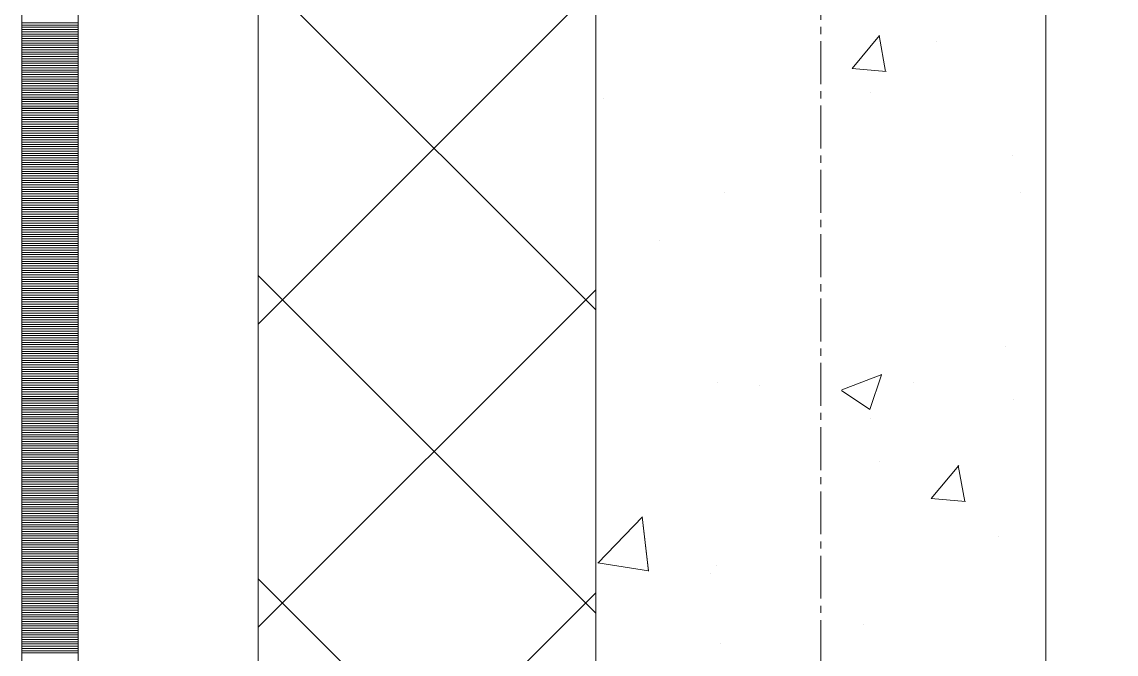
# Model space of a CAD drawing. Header units: millimetres. Extents: x 470010 to 1231400, y -134005 to 421770.
# Drawn here: x 806167.7 to 806654, y 142022.5 to 142303.4 of the extents above; entities that cross this region are included whole.
import ezdxf
from ezdxf.enums import TextEntityAlignment as Align

# ---------------------------------------------------------------- set-up
doc = ezdxf.new("R2010")
doc.units = ezdxf.units.MM
doc.linetypes.add('CENTER2', pattern=[28.575, 19.05, -3.175, 3.175, -3.175])
doc.linetypes.add('DASHED', pattern=[19.05, 12.7, -6.35])
doc.layers.get('Defpoints').update_dxf_attribs({"color": 140})
doc.layers.add('АР_Делит', color=120, linetype='Continuous', lineweight=0, plot=False)
for name, color, linetype, lineweight in [('АР_Стены ПЕНОблок', 52, 'Continuous', 20), ('АР_Тонкая', 254, 'Continuous', 5), ('АР_Утеплитель', 31, 'Continuous', 0), ('АР_Штриховка', 8, 'Continuous', 0)]:
    doc.layers.add(name, color=color, linetype=linetype, lineweight=lineweight)
doc.layers.add('РД_Оси_100', color=7, linetype='Continuous', lineweight=0, true_color=0x525252)
doc.styles.add('style1', font='ARIALN.TTF')

# ---------------------------------------------------------------- blocks, each defined once
blk = doc.blocks.new('СОШ_2200_АР_ОСИ_М100_28.05.24')
at = {"layer": 'АР_Делит', "color": 251, "linetype": 'DASHED', "true_color": 0x636466}
blk.add_lwpolyline([(114955, 135155), (114955, -355), (93595.036, -355), (93595.036, 13855), (94145, 13855), (94145, 68320), (66055, 68320), (66055, 13857.73), (83455, 13857.73), (83455, -355), (45245, -355), (45245, 13145), (44695, 13145), (44695, 26755), (45245, 26755), (45245, 68320), (20455, 68320), (20455, 26755), (27955, 26755), (27955, 13145), (-355, 13145), (-355, 100855)], dxfattribs=at)
at = {"layer": 'РД_Оси_100', "color": 251, "linetype": 'CENTER2', "true_color": 0x636466}
blk.add_line((0, -6155), (0, 139938.679), dxfattribs=at)
blk = doc.blocks.new('A$C9108343f')
at = {"layer": 'АР_Стены ПЕНОблок', "color": 18, "linetype": 'Continuous', "lineweight": 20, "true_color": 0x000000}
for p, q in [((140704.09, 313879.49), (140704.09, 237679.49)), ((140904.09, 237679.49), (140904.09, 313879.49))]:
    blk.add_line(p, q, dxfattribs=at)
at = {"layer": 'АР_Тонкая', "color": 18, "linetype": 'Continuous', "lineweight": 5, "true_color": 0x000000}
for p, q in [((140449.09, 313879.49), (140449.09, 237679.49)), ((140474.09, 313879.49), (140474.09, 237679.49)), ((140474.09, 237679.49), (140474.09, 313879.49)), ((140554.09, 237679.49), (140554.09, 313879.49))]:
    blk.add_line(p, q, dxfattribs=at)
at = {"layer": 'АР_Утеплитель', "color": 18, "linetype": 'Continuous', "lineweight": 0, "true_color": 0x000000}
for p, q in [((140554.09, 313879.49), (140554.09, 237679.49)), ((140704.09, 237679.49), (140704.09, 313879.49))]:
    blk.add_line(p, q, dxfattribs=at)
at = {"layer": 'АР_Штриховка', "color": 18, "linetype": 'Continuous', "lineweight": 0, "true_color": 0x000000}
for p, q in [((140704.09, 242541.64), (140554.09, 242691.64)), ((140554.09, 242535.36), (140704.09, 242685.36)), ((140449.09, 242669.24), (140474.09, 242669.24)), ((140449.09, 242668.24), (140474.09, 242668.24)), ((140449.09, 242667.24), (140474.09, 242667.24)), ((140449.09, 242666.24), (140474.09, 242666.24)), ((140449.09, 242665.24), (140474.09, 242665.24)), ((140449.09, 242664.24), (140474.09, 242664.24)), ((140449.09, 242663.24), (140474.09, 242663.24)), ((140449.09, 242662.24), (140474.09, 242662.24)), ((140449.09, 242661.24), (140474.09, 242661.24)), ((140449.09, 242660.24), (140474.09, 242660.24)), ((140818.01, 242649.01), (140830.25, 242663.6)), ((140832.95, 242647.63), (140830.01, 242663.55)), ((140855.71, 242660.83), (140855.71, 242660.83)), ((140449.09, 242659.24), (140474.09, 242659.24)), ((140449.09, 242658.24), (140474.09, 242658.24)), ((140449.09, 242657.24), (140474.09, 242657.24)), ((140449.09, 242656.24), (140474.09, 242656.24)), ((140449.09, 242655.24), (140474.09, 242655.24)), ((140449.09, 242654.24), (140474.09, 242654.24)), ((140449.09, 242653.24), (140474.09, 242653.24)), ((140449.09, 242652.24), (140474.09, 242652.24)), ((140449.09, 242651.24), (140474.09, 242651.24)), ((140449.09, 242650.24), (140474.09, 242650.24)), ((140449.09, 242649.24), (140474.09, 242649.24)), ((140449.09, 242648.24), (140474.09, 242648.24)), ((140449.09, 242647.24), (140474.09, 242647.24)), ((140449.09, 242646.24), (140474.09, 242646.24)), ((140449.09, 242645.24), (140474.09, 242645.24)), ((140818.01, 242649), (140833.19, 242647.67)), ((140449.09, 242644.24), (140474.09, 242644.24)), ((140449.09, 242643.24), (140474.09, 242643.24)), ((140449.09, 242642.24), (140474.09, 242642.24)), ((140449.09, 242641.24), (140474.09, 242641.24)), ((140449.09, 242640.24), (140474.09, 242640.24)), ((140449.09, 242639.24), (140474.09, 242639.24)), ((140449.09, 242638.24), (140474.09, 242638.24)), ((140449.09, 242637.24), (140474.09, 242637.24)), ((140449.09, 242636.24), (140474.09, 242636.24)), ((140826.15, 242638.09), (140826.15, 242638.09)), ((140449.09, 242635.24), (140474.09, 242635.24)), ((140449.09, 242634.24), (140474.09, 242634.24)), ((140449.09, 242633.24), (140474.09, 242633.24)), ((140449.09, 242632.24), (140474.09, 242632.24)), ((140449.09, 242631.24), (140474.09, 242631.24)), ((140707.58, 242635.41), (140707.58, 242635.41)), ((140449.09, 242630.24), (140474.09, 242630.24)), ((140449.09, 242629.24), (140474.09, 242629.24)), ((140449.09, 242628.24), (140474.09, 242628.24)), ((140449.09, 242627.24), (140474.09, 242627.24)), ((140449.09, 242626.24), (140474.09, 242626.24)), ((140449.09, 242625.24), (140474.09, 242625.24)), ((140449.09, 242624.24), (140474.09, 242624.24)), ((140449.09, 242623.24), (140474.09, 242623.24)), ((140449.09, 242622.24), (140474.09, 242622.24)), ((140449.09, 242621.24), (140474.09, 242621.24)), ((140449.09, 242620.24), (140474.09, 242620.24)), ((140449.09, 242619.24), (140474.09, 242619.24)), ((140449.09, 242618.24), (140474.09, 242618.24)), ((140449.09, 242617.24), (140474.09, 242617.24)), ((140449.09, 242616.24), (140474.09, 242616.24)), ((140449.09, 242615.24), (140474.09, 242615.24)), ((140449.09, 242614.24), (140474.09, 242614.24)), ((140449.09, 242613.24), (140474.09, 242613.24)), ((140449.09, 242612.24), (140474.09, 242612.24)), ((140449.09, 242611.24), (140474.09, 242611.24)), ((140449.09, 242610.24), (140474.09, 242610.24)), ((140449.09, 242609.24), (140474.09, 242609.24)), ((140449.09, 242608.24), (140474.09, 242608.24)), ((140449.09, 242607.24), (140474.09, 242607.24)), ((140449.09, 242606.24), (140474.09, 242606.24)), ((140889.45, 242610.12), (140889.45, 242610.12)), ((140449.09, 242605.24), (140474.09, 242605.24)), ((140449.09, 242604.24), (140474.09, 242604.24)), ((140449.09, 242603.24), (140474.09, 242603.24)), ((140449.09, 242602.24), (140474.09, 242602.24)), ((140449.09, 242601.24), (140474.09, 242601.24)), ((140449.09, 242600.24), (140474.09, 242600.24)), ((140449.09, 242599.24), (140474.09, 242599.24)), ((140449.09, 242598.24), (140474.09, 242598.24)), ((140449.09, 242597.24), (140474.09, 242597.24)), ((140449.09, 242596.24), (140474.09, 242596.24)), ((140449.09, 242595.24), (140474.09, 242595.24)), ((140449.09, 242594.24), (140474.09, 242594.24)), ((140449.09, 242593.24), (140474.09, 242593.24)), ((140449.09, 242592.24), (140474.09, 242592.24)), ((140761.16, 242593.86), (140761.16, 242593.86)), ((140893, 242593.83), (140893, 242593.83)), ((140449.09, 242591.24), (140474.09, 242591.24)), ((140449.09, 242590.24), (140474.09, 242590.24)), ((140449.09, 242589.24), (140474.09, 242589.24)), ((140449.09, 242588.24), (140474.09, 242588.24)), ((140449.09, 242587.24), (140474.09, 242587.24)), ((140449.09, 242586.24), (140474.09, 242586.24)), ((140449.09, 242585.24), (140474.09, 242585.24)), ((140449.09, 242584.24), (140474.09, 242584.24)), ((140449.09, 242583.24), (140474.09, 242583.24)), ((140449.09, 242582.24), (140474.09, 242582.24)), ((140449.09, 242581.24), (140474.09, 242581.24)), ((140449.09, 242580.24), (140474.09, 242580.24)), ((140449.09, 242579.24), (140474.09, 242579.24)), ((140449.09, 242578.24), (140474.09, 242578.24)), ((140449.09, 242577.24), (140474.09, 242577.24)), ((140449.09, 242576.24), (140474.09, 242576.24)), ((140449.09, 242575.24), (140474.09, 242575.24)), ((140449.09, 242574.24), (140474.09, 242574.24)), ((140449.09, 242573.24), (140474.09, 242573.24)), ((140449.09, 242572.24), (140474.09, 242572.24)), ((140732.59, 242572.71), (140732.59, 242572.71)), ((140449.09, 242571.24), (140474.09, 242571.24)), ((140449.09, 242570.24), (140474.09, 242570.24)), ((140449.09, 242569.24), (140474.09, 242569.24)), ((140449.09, 242568.24), (140474.09, 242568.24)), ((140449.09, 242567.24), (140474.09, 242567.24)), ((140449.09, 242566.24), (140474.09, 242566.24)), ((140449.09, 242565.24), (140474.09, 242565.24)), ((140449.09, 242564.24), (140474.09, 242564.24)), ((140449.09, 242563.24), (140474.09, 242563.24)), ((140449.09, 242562.24), (140474.09, 242562.24)), ((140449.09, 242561.24), (140474.09, 242561.24)), ((140449.09, 242560.24), (140474.09, 242560.24)), ((140449.09, 242559.24), (140474.09, 242559.24)), ((140449.09, 242558.24), (140474.09, 242558.24)), ((140449.09, 242557.24), (140474.09, 242557.24)), ((140449.09, 242556.24), (140474.09, 242556.24)), ((140449.09, 242555.24), (140474.09, 242555.24)), ((140449.09, 242554.24), (140474.09, 242554.24)), ((140449.09, 242553.24), (140474.09, 242553.24)), ((140704.09, 242406.94), (140554.09, 242556.94)), ((140449.09, 242552.24), (140474.09, 242552.24)), ((140449.09, 242551.24), (140474.09, 242551.24)), ((140449.09, 242550.24), (140474.09, 242550.24)), ((140449.09, 242549.24), (140474.09, 242549.24)), ((140449.09, 242548.24), (140474.09, 242548.24)), ((140554.09, 242400.65), (140704.09, 242550.65)), ((140449.09, 242547.24), (140474.09, 242547.24)), ((140449.09, 242546.24), (140474.09, 242546.24)), ((140449.09, 242545.24), (140474.09, 242545.24)), ((140449.09, 242544.24), (140474.09, 242544.24)), ((140449.09, 242543.24), (140474.09, 242543.24)), ((140449.09, 242542.24), (140474.09, 242542.24)), ((140449.09, 242541.24), (140474.09, 242541.24)), ((140449.09, 242540.24), (140474.09, 242540.24)), ((140449.09, 242539.24), (140474.09, 242539.24)), ((140449.09, 242538.24), (140474.09, 242538.24)), ((140449.09, 242537.24), (140474.09, 242537.24)), ((140449.09, 242536.24), (140474.09, 242536.24)), ((140449.09, 242535.24), (140474.09, 242535.24)), ((140449.09, 242534.24), (140474.09, 242534.24)), ((140449.09, 242533.24), (140474.09, 242533.24)), ((140449.09, 242532.24), (140474.09, 242532.24)), ((140449.09, 242531.24), (140474.09, 242531.24)), ((140449.09, 242530.24), (140474.09, 242530.24)), ((140449.09, 242529.24), (140474.09, 242529.24)), ((140449.09, 242528.24), (140474.09, 242528.24)), ((140449.09, 242527.24), (140474.09, 242527.24)), ((140449.09, 242526.24), (140474.09, 242526.24)), ((140449.09, 242525.24), (140474.09, 242525.24)), ((140449.09, 242524.24), (140474.09, 242524.24)), ((140886.36, 242525.57), (140886.36, 242525.57)), ((140449.09, 242523.24), (140474.09, 242523.24)), ((140449.09, 242522.24), (140474.09, 242522.24)), ((140449.09, 242521.24), (140474.09, 242521.24)), ((140449.09, 242520.24), (140474.09, 242520.24)), ((140449.09, 242519.24), (140474.09, 242519.24)), ((140449.09, 242518.24), (140474.09, 242518.24)), ((140449.09, 242517.24), (140474.09, 242517.24)), ((140449.09, 242516.24), (140474.09, 242516.24)), ((140449.09, 242515.24), (140474.09, 242515.24)), ((140449.09, 242514.24), (140474.09, 242514.24)), ((140449.09, 242513.24), (140474.09, 242513.24)), ((140449.09, 242512.24), (140474.09, 242512.24)), ((140449.09, 242511.24), (140474.09, 242511.24)), ((140449.09, 242510.24), (140474.09, 242510.24)), ((140449.09, 242509.24), (140474.09, 242509.24)), ((140758.07, 242509.31), (140758.07, 242509.31)), ((140813.43, 242506.12), (140831.21, 242512.94)), ((140825.99, 242497.41), (140831.14, 242512.76)), ((140845.22, 242509.28), (140845.22, 242509.28)), ((140449.09, 242508.24), (140474.09, 242508.24)), ((140449.09, 242507.24), (140474.09, 242507.24)), ((140449.09, 242506.24), (140474.09, 242506.24)), ((140449.09, 242505.24), (140474.09, 242505.24)), ((140449.09, 242504.24), (140474.09, 242504.24)), ((140776.69, 242508.3), (140776.69, 242508.3)), ((140813.35, 242505.94), (140825.98, 242497.41)), ((140449.09, 242503.24), (140474.09, 242503.24)), ((140449.09, 242502.24), (140474.09, 242502.24)), ((140449.09, 242501.24), (140474.09, 242501.24)), ((140449.09, 242500.24), (140474.09, 242500.24)), ((140889.77, 242502.02), (140889.77, 242502.02)), ((140449.09, 242499.24), (140474.09, 242499.24)), ((140449.09, 242498.24), (140474.09, 242498.24)), ((140449.09, 242497.24), (140474.09, 242497.24)), ((140449.09, 242496.24), (140474.09, 242496.24)), ((140449.09, 242495.24), (140474.09, 242495.24)), ((140449.09, 242494.24), (140474.09, 242494.24)), ((140449.09, 242493.24), (140474.09, 242493.24)), ((140449.09, 242492.24), (140474.09, 242492.24)), ((140449.09, 242491.24), (140474.09, 242491.24)), ((140449.09, 242490.24), (140474.09, 242490.24)), ((140826.18, 242493.65), (140826.18, 242493.65)), ((140449.09, 242489.24), (140474.09, 242489.24)), ((140449.09, 242488.24), (140474.09, 242488.24)), ((140449.09, 242487.24), (140474.09, 242487.24)), ((140449.09, 242486.24), (140474.09, 242486.24)), ((140449.09, 242485.24), (140474.09, 242485.24)), ((140449.09, 242484.24), (140474.09, 242484.24)), ((140449.09, 242483.24), (140474.09, 242483.24)), ((140449.09, 242482.24), (140474.09, 242482.24)), ((140449.09, 242481.24), (140474.09, 242481.24)), ((140449.09, 242480.24), (140474.09, 242480.24)), ((140449.09, 242479.24), (140474.09, 242479.24)), ((140449.09, 242478.24), (140474.09, 242478.24)), ((140449.09, 242477.24), (140474.09, 242477.24)), ((140449.09, 242476.24), (140474.09, 242476.24)), ((140449.09, 242475.24), (140474.09, 242475.24)), ((140449.09, 242474.24), (140474.09, 242474.24)), ((140449.09, 242473.24), (140474.09, 242473.24)), ((140449.09, 242472.24), (140474.09, 242472.24)), ((140449.09, 242471.24), (140474.09, 242471.24)), ((140449.09, 242470.24), (140474.09, 242470.24)), ((140830.25, 242474.18), (140830.25, 242474.18)), ((140853.25, 242457.95), (140865.49, 242472.55)), ((140868.19, 242456.57), (140865.25, 242472.49)), ((140449.09, 242469.24), (140474.09, 242469.24)), ((140449.09, 242468.24), (140474.09, 242468.24)), ((140449.09, 242467.24), (140474.09, 242467.24)), ((140449.09, 242466.24), (140474.09, 242466.24)), ((140449.09, 242465.24), (140474.09, 242465.24)), ((140449.09, 242464.24), (140474.09, 242464.24)), ((140449.09, 242463.24), (140474.09, 242463.24)), ((140449.09, 242462.24), (140474.09, 242462.24)), ((140449.09, 242461.24), (140474.09, 242461.24)), ((140449.09, 242460.24), (140474.09, 242460.24)), ((140449.09, 242459.24), (140474.09, 242459.24)), ((140449.09, 242458.24), (140474.09, 242458.24)), ((140449.09, 242457.24), (140474.09, 242457.24)), ((140449.09, 242456.24), (140474.09, 242456.24)), ((140853.25, 242457.94), (140868.43, 242456.62)), ((140449.09, 242455.24), (140474.09, 242455.24)), ((140449.09, 242454.24), (140474.09, 242454.24)), ((140449.09, 242453.24), (140474.09, 242453.24)), ((140449.09, 242452.24), (140474.09, 242452.24)), ((140449.09, 242451.24), (140474.09, 242451.24)), ((140449.09, 242450.24), (140474.09, 242450.24)), ((140449.09, 242449.24), (140474.09, 242449.24)), ((140449.09, 242448.24), (140474.09, 242448.24)), ((140449.09, 242447.24), (140474.09, 242447.24)), ((140449.09, 242446.24), (140474.09, 242446.24)), ((140705.07, 242429.18), (140724.86, 242449.8)), ((140727.62, 242425.67), (140724.81, 242449.79)), ((140449.09, 242445.24), (140474.09, 242445.24)), ((140449.09, 242444.24), (140474.09, 242444.24)), ((140449.09, 242443.24), (140474.09, 242443.24)), ((140449.09, 242442.24), (140474.09, 242442.24)), ((140449.09, 242441.24), (140474.09, 242441.24)), ((140883.28, 242441.01), (140883.28, 242441.01)), ((140449.09, 242440.24), (140474.09, 242440.24)), ((140449.09, 242439.24), (140474.09, 242439.24)), ((140449.09, 242438.24), (140474.09, 242438.24)), ((140449.09, 242437.24), (140474.09, 242437.24)), ((140449.09, 242436.24), (140474.09, 242436.24)), ((140449.09, 242435.24), (140474.09, 242435.24)), ((140449.09, 242434.24), (140474.09, 242434.24)), ((140449.09, 242433.24), (140474.09, 242433.24)), ((140449.09, 242432.24), (140474.09, 242432.24)), ((140449.09, 242431.24), (140474.09, 242431.24)), ((140449.09, 242430.24), (140474.09, 242430.24)), ((140449.09, 242429.24), (140474.09, 242429.24)), ((140449.09, 242428.24), (140474.09, 242428.24)), ((140449.09, 242427.24), (140474.09, 242427.24)), ((140705.04, 242429.25), (140727.63, 242425.74)), ((140757.96, 242428.09), (140757.96, 242428.09)), ((140449.09, 242426.24), (140474.09, 242426.24)), ((140449.09, 242425.24), (140474.09, 242425.24)), ((140449.09, 242424.24), (140474.09, 242424.24)), ((140449.09, 242423.24), (140474.09, 242423.24)), ((140449.09, 242422.24), (140474.09, 242422.24)), ((140704.09, 242272.23), (140554.09, 242422.23)), ((140754.98, 242424.75), (140754.98, 242424.75)), ((140449.09, 242421.24), (140474.09, 242421.24)), ((140449.09, 242420.24), (140474.09, 242420.24)), ((140449.09, 242419.24), (140474.09, 242419.24)), ((140449.09, 242418.24), (140474.09, 242418.24)), ((140449.09, 242417.24), (140474.09, 242417.24)), ((140449.09, 242416.24), (140474.09, 242416.24)), ((140449.09, 242415.24), (140474.09, 242415.24)), ((140449.09, 242414.24), (140474.09, 242414.24)), ((140449.09, 242413.24), (140474.09, 242413.24)), ((140449.09, 242412.24), (140474.09, 242412.24)), ((140554.09, 242265.95), (140704.09, 242415.95)), ((140449.09, 242411.24), (140474.09, 242411.24)), ((140449.09, 242410.24), (140474.09, 242410.24)), ((140449.09, 242409.24), (140474.09, 242409.24)), ((140449.09, 242408.24), (140474.09, 242408.24)), ((140449.09, 242407.24), (140474.09, 242407.24)), ((140449.09, 242406.24), (140474.09, 242406.24)), ((140449.09, 242405.24), (140474.09, 242405.24)), ((140449.09, 242404.24), (140474.09, 242404.24)), ((140449.09, 242403.24), (140474.09, 242403.24)), ((140449.09, 242402.24), (140474.09, 242402.24)), ((140449.09, 242401.24), (140474.09, 242401.24)), ((140449.09, 242400.24), (140474.09, 242400.24)), ((140449.09, 242399.24), (140474.09, 242399.24)), ((140449.09, 242398.24), (140474.09, 242398.24)), ((140449.09, 242397.24), (140474.09, 242397.24)), ((140822.95, 242401.84), (140822.95, 242401.84)), ((140449.09, 242396.24), (140474.09, 242396.24)), ((140449.09, 242395.24), (140474.09, 242395.24)), ((140449.09, 242394.24), (140474.09, 242394.24)), ((140449.09, 242393.24), (140474.09, 242393.24)), ((140759.36, 242393.47), (140759.36, 242393.47)), ((140449.09, 242392.24), (140474.09, 242392.24)), ((140449.09, 242391.24), (140474.09, 242391.24)), ((140449.09, 242390.24), (140474.09, 242390.24)), ((140449.09, 242389.24), (140474.09, 242389.24))]:
    blk.add_line(p, q, dxfattribs=at)
at = {"layer": 'РД_Оси_100'}
blk.add_blockref('СОШ_2200_АР_ОСИ_М100_28.05.24', (140804.09, 223079.49), dxfattribs=at)
at = {"layer": 'Defpoints', "color": 18, "true_color": 0x000000, "style": 'style1'}
for p in [(143949.34, 316089.12), (143974.98, 281639.5), (143890.4, 273244.71), (143839.99, 264276.81), (143967.75, 254892.38), (12251.96, 104178.14), (12382.58, 96023.14)]:
    blk.add_attdef('АР-ПОМЕЩЕНИЕ:НАИМЕНОВАНИЕ', text='', height=100, dxfattribs=at).set_placement(p, align=Align.MIDDLE)
at = {"layer": 'Defpoints', "color": 18, "true_color": 0x000000, "style": 'style1', "flags": 8}
for p in [(143951.3, 279099.09), (143848.34, 269251.11), (143875.33, 260094.25), (144049.74, 250824.7), (163419.28, 238153.36), (155897.46, 237965.97), (183037.2, 237965.97), (143342.94, 237876.19)]:
    blk.add_attdef('АР-ПОМЕЩЕНИЕ:НАИМЕНОВАНИЕ', text='', height=100, dxfattribs=at).set_placement(p, align=Align.MIDDLE)

msp = doc.modelspace()

# ---------------------------------------------------------------- linework, layer by layer
at = {"layer": 'АР_Стены ПЕНОблок', "color": 18, "linetype": 'Continuous', "lineweight": 20, "true_color": 0x000000}
for p, q in [((806422.706, 213513.251), (806422.706, 137313.251)), ((806622.706, 137313.251), (806622.706, 213513.251))]:
    msp.add_line(p, q, dxfattribs=at)
at = {"layer": 'АР_Тонкая', "color": 18, "linetype": 'Continuous', "lineweight": 5, "true_color": 0x000000}
for p, q in [((806167.706, 213513.251), (806167.706, 137313.251)), ((806192.706, 213513.251), (806192.706, 137313.251)), ((806192.706, 137313.251), (806192.706, 213513.251)), ((806272.706, 137313.251), (806272.706, 213513.251))]:
    msp.add_line(p, q, dxfattribs=at)
at = {"layer": 'АР_Утеплитель', "color": 18, "linetype": 'Continuous', "lineweight": 0, "true_color": 0x000000}
for p, q in [((806272.706, 213513.251), (806272.706, 137313.251)), ((806422.706, 137313.251), (806422.706, 213513.251))]:
    msp.add_line(p, q, dxfattribs=at)
at = {"layer": 'АР_Штриховка', "color": 18, "linetype": 'Continuous', "lineweight": 0, "true_color": 0x000000}
for p, q in [((806422.706, 142175.4), (806272.706, 142325.4)), ((806272.706, 142169.113), (806422.706, 142319.113)), ((806167.706, 142303), (806192.706, 142303)), ((806167.706, 142302), (806192.706, 142302)), ((806167.706, 142301), (806192.706, 142301)), ((806167.706, 142300), (806192.706, 142300)), ((806167.706, 142299), (806192.706, 142299)), ((806167.706, 142298), (806192.706, 142298)), ((806167.706, 142297), (806192.706, 142297)), ((806167.706, 142296), (806192.706, 142296)), ((806536.618, 142282.768), (806548.864, 142297.361)), ((806551.559, 142281.385), (806548.622, 142297.307)), ((806167.706, 142295), (806192.706, 142295)), ((806167.706, 142294), (806192.706, 142294)), ((806167.706, 142293), (806192.706, 142293)), ((806167.706, 142292), (806192.706, 142292)), ((806167.706, 142291), (806192.706, 142291)), ((806167.706, 142290), (806192.706, 142290)), ((806167.706, 142289), (806192.706, 142289)), ((806167.706, 142288), (806192.706, 142288)), ((806167.706, 142287), (806192.706, 142287)), ((806167.706, 142286), (806192.706, 142286)), ((806167.706, 142285), (806192.706, 142285)), ((806167.706, 142284), (806192.706, 142284)), ((806167.706, 142283), (806192.706, 142283)), ((806167.706, 142282), (806192.706, 142282)), ((806536.618, 142282.758), (806551.8, 142281.43)), ((806167.706, 142281), (806192.706, 142281)), ((806167.706, 142280), (806192.706, 142280)), ((806167.706, 142279), (806192.706, 142279)), ((806167.706, 142278), (806192.706, 142278)), ((806167.706, 142277), (806192.706, 142277)), ((806167.706, 142276), (806192.706, 142276)), ((806167.706, 142275), (806192.706, 142275)), ((806167.706, 142274), (806192.706, 142274)), ((806167.706, 142273), (806192.706, 142273)), ((806167.706, 142272), (806192.706, 142272)), ((806167.706, 142271), (806192.706, 142271)), ((806167.706, 142270), (806192.706, 142270)), ((806167.706, 142269), (806192.706, 142269)), ((806167.706, 142268), (806192.706, 142268)), ((806167.706, 142267), (806192.706, 142267)), ((806167.706, 142266), (806192.706, 142266)), ((806167.706, 142265), (806192.706, 142265)), ((806167.706, 142264), (806192.706, 142264)), ((806167.706, 142263), (806192.706, 142263)), ((806167.706, 142262), (806192.706, 142262)), ((806167.706, 142261), (806192.706, 142261)), ((806167.706, 142260), (806192.706, 142260)), ((806167.706, 142259), (806192.706, 142259)), ((806167.706, 142258), (806192.706, 142258)), ((806167.706, 142257), (806192.706, 142257)), ((806167.706, 142256), (806192.706, 142256)), ((806167.706, 142255), (806192.706, 142255)), ((806167.706, 142254), (806192.706, 142254)), ((806167.706, 142253), (806192.706, 142253)), ((806167.706, 142252), (806192.706, 142252)), ((806167.706, 142251), (806192.706, 142251)), ((806167.706, 142250), (806192.706, 142250)), ((806167.706, 142249), (806192.706, 142249)), ((806167.706, 142248), (806192.706, 142248)), ((806167.706, 142247), (806192.706, 142247)), ((806167.706, 142246), (806192.706, 142246)), ((806167.706, 142245), (806192.706, 142245)), ((806167.706, 142244), (806192.706, 142244)), ((806167.706, 142243), (806192.706, 142243)), ((806167.706, 142242), (806192.706, 142242)), ((806167.706, 142241), (806192.706, 142241)), ((806167.706, 142240), (806192.706, 142240)), ((806167.706, 142239), (806192.706, 142239)), ((806167.706, 142238), (806192.706, 142238)), ((806167.706, 142237), (806192.706, 142237)), ((806167.706, 142236), (806192.706, 142236)), ((806167.706, 142235), (806192.706, 142235)), ((806167.706, 142234), (806192.706, 142234)), ((806167.706, 142233), (806192.706, 142233)), ((806167.706, 142232), (806192.706, 142232)), ((806167.706, 142231), (806192.706, 142231)), ((806167.706, 142230), (806192.706, 142230)), ((806167.706, 142229), (806192.706, 142229)), ((806167.706, 142228), (806192.706, 142228)), ((806167.706, 142227), (806192.706, 142227)), ((806167.706, 142226), (806192.706, 142226)), ((806167.706, 142225), (806192.706, 142225)), ((806167.706, 142224), (806192.706, 142224)), ((806167.706, 142223), (806192.706, 142223)), ((806167.706, 142222), (806192.706, 142222)), ((806167.706, 142221), (806192.706, 142221)), ((806167.706, 142220), (806192.706, 142220)), ((806167.706, 142219), (806192.706, 142219)), ((806167.706, 142218), (806192.706, 142218)), ((806167.706, 142217), (806192.706, 142217)), ((806167.706, 142216), (806192.706, 142216)), ((806167.706, 142215), (806192.706, 142215)), ((806167.706, 142214), (806192.706, 142214)), ((806167.706, 142213), (806192.706, 142213)), ((806167.706, 142212), (806192.706, 142212)), ((806167.706, 142211), (806192.706, 142211)), ((806167.706, 142210), (806192.706, 142210)), ((806167.706, 142209), (806192.706, 142209)), ((806167.706, 142208), (806192.706, 142208)), ((806167.706, 142207), (806192.706, 142207)), ((806167.706, 142206), (806192.706, 142206)), ((806167.706, 142205), (806192.706, 142205)), ((806167.706, 142204), (806192.706, 142204)), ((806167.706, 142203), (806192.706, 142203)), ((806167.706, 142202), (806192.706, 142202)), ((806167.706, 142201), (806192.706, 142201)), ((806167.706, 142200), (806192.706, 142200)), ((806167.706, 142199), (806192.706, 142199)), ((806167.706, 142198), (806192.706, 142198)), ((806167.706, 142197), (806192.706, 142197)), ((806167.706, 142196), (806192.706, 142196)), ((806167.706, 142195), (806192.706, 142195)), ((806167.706, 142194), (806192.706, 142194)), ((806167.706, 142193), (806192.706, 142193)), ((806167.706, 142192), (806192.706, 142192)), ((806167.706, 142191), (806192.706, 142191)), ((806167.706, 142190), (806192.706, 142190)), ((806167.706, 142189), (806192.706, 142189)), ((806422.706, 142040.697), (806272.706, 142190.697)), ((806167.706, 142188), (806192.706, 142188)), ((806167.706, 142187), (806192.706, 142187)), ((806167.706, 142186), (806192.706, 142186)), ((806167.706, 142185), (806192.706, 142185)), ((806272.706, 142034.41), (806422.706, 142184.41)), ((806167.706, 142184), (806192.706, 142184)), ((806167.706, 142183), (806192.706, 142183)), ((806167.706, 142182), (806192.706, 142182)), ((806167.706, 142181), (806192.706, 142181)), ((806167.706, 142180), (806192.706, 142180)), ((806167.706, 142179), (806192.706, 142179)), ((806167.706, 142178), (806192.706, 142178)), ((806167.706, 142177), (806192.706, 142177)), ((806167.706, 142176), (806192.706, 142176)), ((806167.706, 142175), (806192.706, 142175)), ((806167.706, 142174), (806192.706, 142174)), ((806167.706, 142173), (806192.706, 142173)), ((806167.706, 142172), (806192.706, 142172)), ((806167.706, 142171), (806192.706, 142171)), ((806167.706, 142170), (806192.706, 142170)), ((806167.706, 142169), (806192.706, 142169)), ((806167.706, 142168), (806192.706, 142168)), ((806167.706, 142167), (806192.706, 142167)), ((806167.706, 142166), (806192.706, 142166)), ((806167.706, 142165), (806192.706, 142165)), ((806167.706, 142164), (806192.706, 142164)), ((806167.706, 142163), (806192.706, 142163)), ((806167.706, 142162), (806192.706, 142162)), ((806167.706, 142161), (806192.706, 142161)), ((806167.706, 142160), (806192.706, 142160)), ((806167.706, 142159), (806192.706, 142159)), ((806167.706, 142158), (806192.706, 142158)), ((806167.706, 142157), (806192.706, 142157)), ((806167.706, 142156), (806192.706, 142156)), ((806167.706, 142155), (806192.706, 142155)), ((806167.706, 142154), (806192.706, 142154)), ((806167.706, 142153), (806192.706, 142153)), ((806167.706, 142152), (806192.706, 142152)), ((806167.706, 142151), (806192.706, 142151)), ((806167.706, 142150), (806192.706, 142150)), ((806167.706, 142149), (806192.706, 142149)), ((806167.706, 142148), (806192.706, 142148)), ((806167.706, 142147), (806192.706, 142147)), ((806167.706, 142146), (806192.706, 142146)), ((806532.041, 142139.873), (806549.826, 142146.7)), ((806544.6, 142131.17), (806549.75, 142146.519)), ((806167.706, 142145), (806192.706, 142145)), ((806167.706, 142144), (806192.706, 142144)), ((806167.706, 142143), (806192.706, 142143)), ((806167.706, 142142), (806192.706, 142142)), ((806167.706, 142141), (806192.706, 142141)), ((806167.706, 142140), (806192.706, 142140)), ((806167.706, 142139), (806192.706, 142139)), ((806167.706, 142138), (806192.706, 142138)), ((806167.706, 142137), (806192.706, 142137)), ((806167.706, 142136), (806192.706, 142136)), ((806531.96, 142139.693), (806544.594, 142131.171)), ((806167.706, 142135), (806192.706, 142135)), ((806167.706, 142134), (806192.706, 142134)), ((806167.706, 142133), (806192.706, 142133)), ((806167.706, 142132), (806192.706, 142132)), ((806167.706, 142131), (806192.706, 142131)), ((806167.706, 142130), (806192.706, 142130)), ((806167.706, 142129), (806192.706, 142129)), ((806167.706, 142128), (806192.706, 142128)), ((806167.706, 142127), (806192.706, 142127)), ((806167.706, 142126), (806192.706, 142126)), ((806167.706, 142125), (806192.706, 142125)), ((806167.706, 142124), (806192.706, 142124)), ((806167.706, 142123), (806192.706, 142123)), ((806167.706, 142122), (806192.706, 142122)), ((806167.706, 142121), (806192.706, 142121)), ((806167.706, 142120), (806192.706, 142120)), ((806167.706, 142119), (806192.706, 142119)), ((806167.706, 142118), (806192.706, 142118)), ((806167.706, 142117), (806192.706, 142117)), ((806167.706, 142116), (806192.706, 142116)), ((806167.706, 142115), (806192.706, 142115)), ((806167.706, 142114), (806192.706, 142114)), ((806167.706, 142113), (806192.706, 142113)), ((806167.706, 142112), (806192.706, 142112)), ((806167.706, 142111), (806192.706, 142111)), ((806167.706, 142110), (806192.706, 142110)), ((806167.706, 142109), (806192.706, 142109)), ((806167.706, 142108), (806192.706, 142108)), ((806167.706, 142107), (806192.706, 142107)), ((806571.862, 142091.711), (806584.107, 142106.304)), ((806167.706, 142106), (806192.706, 142106)), ((806167.706, 142105), (806192.706, 142105)), ((806167.706, 142104), (806192.706, 142104)), ((806167.706, 142103), (806192.706, 142103)), ((806167.706, 142102), (806192.706, 142102)), ((806586.801, 142090.328), (806583.865, 142106.25)), ((806167.706, 142101), (806192.706, 142101)), ((806167.706, 142100), (806192.706, 142100)), ((806167.706, 142099), (806192.706, 142099)), ((806167.706, 142098), (806192.706, 142098)), ((806167.706, 142097), (806192.706, 142097)), ((806167.706, 142096), (806192.706, 142096)), ((806167.706, 142095), (806192.706, 142095)), ((806167.706, 142094), (806192.706, 142094)), ((806167.706, 142093), (806192.706, 142093)), ((806167.706, 142092), (806192.706, 142092)), ((806571.861, 142091.702), (806587.043, 142090.373)), ((806167.706, 142091), (806192.706, 142091)), ((806167.706, 142090), (806192.706, 142090)), ((806167.706, 142089), (806192.706, 142089)), ((806167.706, 142088), (806192.706, 142088)), ((806167.706, 142087), (806192.706, 142087)), ((806167.706, 142086), (806192.706, 142086)), ((806167.706, 142085), (806192.706, 142085)), ((806167.706, 142084), (806192.706, 142084)), ((806167.706, 142083), (806192.706, 142083)), ((806167.706, 142082), (806192.706, 142082)), ((806423.686, 142062.935), (806443.47, 142083.553)), ((806446.232, 142059.426), (806443.426, 142083.548)), ((806167.706, 142081), (806192.706, 142081)), ((806167.706, 142080), (806192.706, 142080)), ((806167.706, 142079), (806192.706, 142079)), ((806167.706, 142078), (806192.706, 142078)), ((806167.706, 142077), (806192.706, 142077)), ((806167.706, 142076), (806192.706, 142076)), ((806167.706, 142075), (806192.706, 142075)), ((806167.706, 142074), (806192.706, 142074)), ((806167.706, 142073), (806192.706, 142073)), ((806167.706, 142072), (806192.706, 142072)), ((806167.706, 142071), (806192.706, 142071)), ((806167.706, 142070), (806192.706, 142070)), ((806167.706, 142069), (806192.706, 142069)), ((806167.706, 142068), (806192.706, 142068)), ((806167.706, 142067), (806192.706, 142067)), ((806167.706, 142066), (806192.706, 142066)), ((806167.706, 142065), (806192.706, 142065)), ((806167.706, 142064), (806192.706, 142064)), ((806167.706, 142063), (806192.706, 142063)), ((806423.654, 142063.003), (806446.244, 142059.499)), ((806167.706, 142062), (806192.706, 142062)), ((806167.706, 142061), (806192.706, 142061)), ((806167.706, 142060), (806192.706, 142060)), ((806167.706, 142059), (806192.706, 142059)), ((806167.706, 142058), (806192.706, 142058)), ((806167.706, 142057), (806192.706, 142057)), ((806167.706, 142056), (806192.706, 142056)), ((806167.706, 142055), (806192.706, 142055)), ((806167.706, 142054), (806192.706, 142054)), ((806167.706, 142053), (806192.706, 142053)), ((806422.706, 141905.993), (806272.706, 142055.993)), ((806167.706, 142052), (806192.706, 142052)), ((806167.706, 142051), (806192.706, 142051)), ((806167.706, 142050), (806192.706, 142050)), ((806167.706, 142049), (806192.706, 142049)), ((806167.706, 142048), (806192.706, 142048)), ((806272.706, 141899.706), (806422.706, 142049.706)), ((806167.706, 142047), (806192.706, 142047)), ((806167.706, 142046), (806192.706, 142046)), ((806167.706, 142045), (806192.706, 142045)), ((806167.706, 142044), (806192.706, 142044)), ((806167.706, 142043), (806192.706, 142043)), ((806167.706, 142042), (806192.706, 142042)), ((806167.706, 142041), (806192.706, 142041)), ((806167.706, 142040), (806192.706, 142040)), ((806167.706, 142039), (806192.706, 142039)), ((806167.706, 142038), (806192.706, 142038)), ((806167.706, 142037), (806192.706, 142037)), ((806167.706, 142036), (806192.706, 142036)), ((806167.706, 142035), (806192.706, 142035)), ((806167.706, 142034), (806192.706, 142034)), ((806167.706, 142033), (806192.706, 142033)), ((806167.706, 142032), (806192.706, 142032)), ((806167.706, 142031), (806192.706, 142031)), ((806167.706, 142030), (806192.706, 142030)), ((806167.706, 142029), (806192.706, 142029)), ((806167.706, 142028), (806192.706, 142028)), ((806167.706, 142027), (806192.706, 142027)), ((806167.706, 142026), (806192.706, 142026)), ((806167.706, 142025), (806192.706, 142025)), ((806167.706, 142024), (806192.706, 142024)), ((806167.706, 142023), (806192.706, 142023))]:
    msp.add_line(p, q, dxfattribs=at)

# ---------------------------------------------------------------- block references
msp.add_blockref('A$C9108343f', (665718.612, -100366.242))
at = {"layer": 'РД_Оси_100'}
msp.add_blockref('СОШ_2200_АР_ОСИ_М100_28.05.24', (806522.706, 122713.251), dxfattribs=at)

doc.saveas('drawing.dxf')
